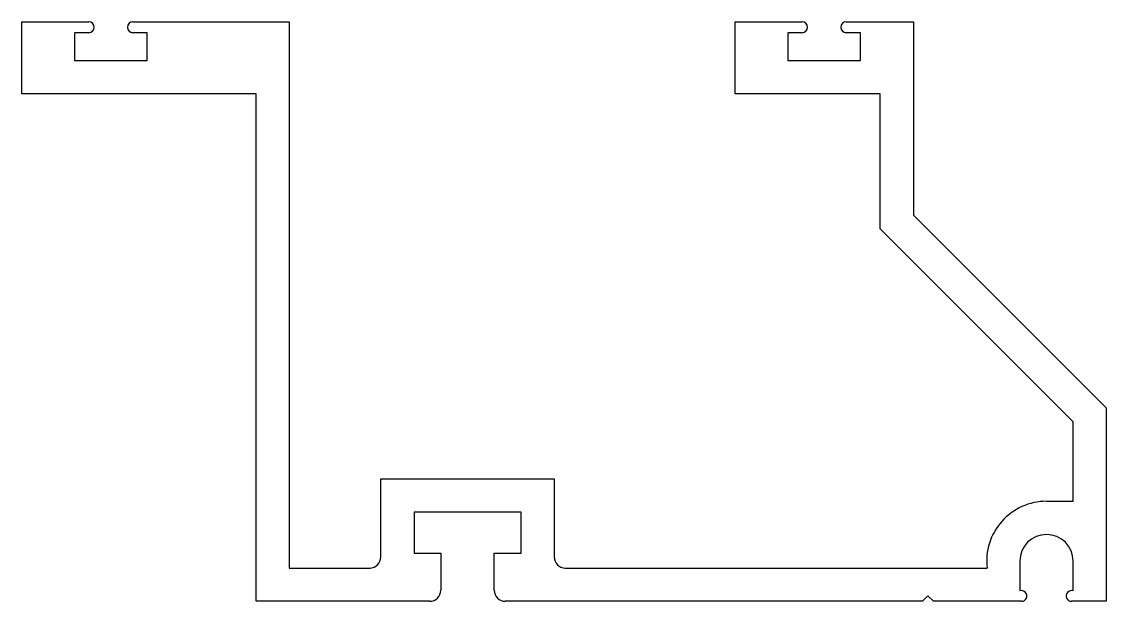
# Model space of a CAD drawing. Extents: x -44 to 33.3, y 9.2 to 50.5.
import ezdxf

# ---------------------------------------------------------------- set-up
doc = ezdxf.new("R2010")
doc.units = 0
doc.layers.get('0').update_dxf_attribs({"linetype": 'CONTINUOUS'})

msp = doc.modelspace()

# ---------------------------------------------------------------- linework, layer by layer
for p, q in [((-43.977, 45.358), (-43.977, 50.487)), ((-43.977, 50.487), (-39.202, 50.487)), ((-36.052, 50.487), (-24.927, 50.487)), ((-24.927, 50.487), (-24.927, 11.574)), ((6.823, 45.358), (6.823, 50.487)), ((6.823, 50.487), (11.598, 50.487)), ((14.748, 50.487), (19.523, 50.487)), ((19.523, 50.487), (19.523, 36.721)), ((-39.202, 49.699), (-40.205, 49.699)), ((-40.205, 49.699), (-40.205, 47.718)), ((-35.049, 49.699), (-36.052, 49.699)), ((-35.049, 47.718), (-35.049, 49.699)), ((11.598, 49.699), (10.595, 49.699)), ((10.595, 49.699), (10.595, 47.718)), ((15.751, 49.699), (14.748, 49.699)), ((15.751, 47.718), (15.751, 49.699)), ((-40.205, 47.718), (-35.049, 47.718)), ((10.595, 47.718), (15.751, 47.718)), ((-27.287, 45.358), (-43.977, 45.358)), ((-27.287, 9.212), (-27.287, 45.358)), ((17.163, 45.358), (6.823, 45.358)), ((17.163, 35.743), (17.163, 45.358)), ((19.523, 36.721), (33.266, 22.978)), ((30.906, 22), (17.163, 35.743)), ((33.266, 22.978), (33.266, 9.212)), ((30.906, 16.332), (30.906, 22)), ((-18.399, 12.368), (-18.399, 17.924)), ((-18.399, 17.924), (-6.055, 17.924)), ((-6.055, 17.924), (-6.055, 12.368)), ((29.006, 16.332), (30.906, 16.332)), ((-8.417, 15.562), (-16.037, 15.562)), ((-16.037, 15.562), (-16.037, 12.641)), ((-8.417, 12.641), (-8.417, 15.562)), ((-16.037, 12.641), (-14.132, 12.641)), ((-14.132, 12.641), (-14.132, 9.999)), ((-10.322, 9.999), (-10.322, 12.641)), ((-10.322, 12.641), (-8.417, 12.641)), ((27.106, 12.072), (27.106, 9.952)), ((30.906, 9.952), (30.906, 12.072)), ((-24.927, 11.574), (-19.193, 11.574)), ((-5.261, 11.574), (24.775, 11.574)), ((20.566, 9.612), (20.166, 9.212)), ((20.966, 9.212), (20.566, 9.612)), ((-14.92, 9.212), (-27.287, 9.212)), ((20.166, 9.212), (-9.535, 9.212)), ((27.226, 9.212), (20.966, 9.212)), ((33.266, 9.212), (30.786, 9.212))]:
    msp.add_line(p, q)
for centre, radius, start, end in [((-39.202, 50.093), 0.394, 270, 90), ((-36.052, 50.093), 0.394, 90, 270), ((11.598, 50.093), 0.394, 270, 90), ((14.748, 50.093), 0.394, 90, 270), ((29.006, 12.072), 4.26, 90, 186.7105), ((29.006, 12.072), 1.9, 360, 180), ((-19.193, 12.368), 0.794, 270, 0), ((-5.261, 12.368), 0.794, 180, 270), ((-14.92, 9.999), 0.787, 270, 0), ((-9.535, 9.999), 0.787, 180, 270), ((27.226, 9.592), 0.38, 270, 108.40848), ((30.786, 9.592), 0.38, 71.59152, 270)]:
    msp.add_arc(centre, radius, start, end)

doc.saveas('drawing.dxf')
